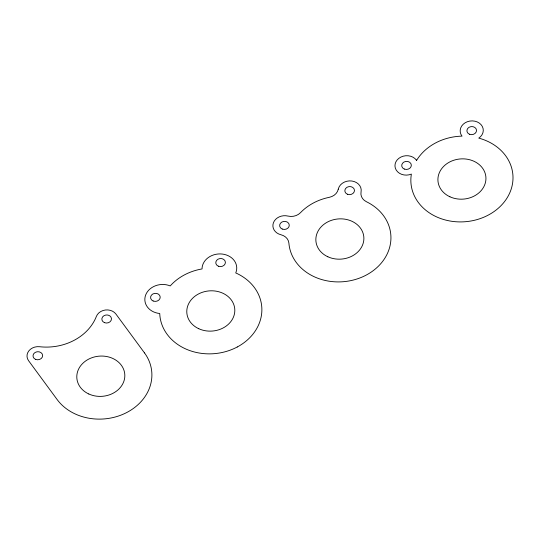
<?xml version="1.0" encoding="UTF-8"?>
<svg xmlns="http://www.w3.org/2000/svg" width="540" height="540" viewBox="0 0 540 540"><rect width="100%" height="100%" fill="white"/><g stroke="black" fill="none" stroke-linecap="round" stroke-linejoin="round"><path stroke-width="0.81" d="M338.263 189.216L338.256 189.25A11.576 9.7 -4.8 0 1 329.258 197.329A51.131 42.836 -4.8 0 0 300.469 212.699A11.576 9.7 -4.8 0 1 288.002 216.074A11.576 9.7 -4.8 0 0 273.449 222.696A11.576 9.7 -4.8 0 0 280.908 234.731A11.576 9.7 -4.8 0 1 288.893 243.128A51.131 42.836 -4.8 0 0 366.343 275.022A51.131 42.836 -4.8 0 0 366.437 201.731A11.576 9.7 -4.8 0 1 361.058 191.943A11.576 9.7 -4.8 0 0 351.871 181.015A11.576 9.7 -4.8 0 0 338.364 188.791L338.263 189.216M144.497 352.904L115.925 314.05A10.847 9.086 -4.8 0 0 105.435 309.994A10.847 9.086 -4.8 0 0 96.377 316.406A51.131 42.836 -4.8 0 1 39.582 346.721A10.847 9.086 -4.8 0 0 28.85 350.872A10.847 9.086 -4.8 0 0 28.566 360.686L57.132 399.539A51.131 42.836 -4.8 0 0 127.298 412.229A51.131 42.836 -4.8 0 0 144.497 352.904M416.421 160.144L416.408 160.13A11.576 9.7 -4.8 0 0 400.896 157.066A11.576 9.7 -4.8 0 0 396.212 170.066A11.576 9.7 -4.8 0 0 411.379 174.096A51.131 42.836 -4.8 0 0 451.352 221.231A51.131 42.836 -4.8 0 0 511.124 189.331A51.131 42.836 -4.8 0 0 478.777 138.119A11.576 9.7 -4.8 0 0 481.066 124.652A11.576 9.7 -4.8 0 0 465.163 122.769A11.576 9.7 -4.8 0 0 462.024 136.134A51.131 42.836 -4.8 0 0 416.596 160.387L416.421 160.144M198.767 328.718A24.043 20.142 -4.8 0 0 234.819 310.385A24.043 20.142 -4.8 0 0 198.808 293.794A24.043 20.142 -4.8 0 0 198.767 328.718M88.783 393.977A24.043 20.142 -4.8 0 0 124.835 375.644A24.043 20.142 -4.8 0 0 88.83 359.046A24.043 20.142 -4.8 0 0 88.783 393.977M237.276 346.977A51.131 42.836 -4.8 0 0 235.751 272.93A17.368 14.546 -4.8 0 0 222.311 254.056A17.368 14.546 -4.8 0 0 202.041 268.94A51.131 42.836 -4.8 0 0 170.228 285.923A17.368 14.546 -4.8 0 0 145.672 294.968A17.368 14.546 -4.8 0 0 159.739 313.504A51.131 42.836 -4.8 0 0 237.276 346.977M218.369 266.2A4.826 4.043 -4.8 0 0 225.403 262.251A4.826 4.043 -4.8 0 0 217.998 259.207A4.826 4.043 -4.8 0 0 218.369 266.2M153.171 301.003A4.826 4.043 -4.8 0 0 160.205 297.054A4.826 4.043 -4.8 0 0 152.8 294.01A4.826 4.043 -4.8 0 0 153.171 301.003M104.443 322.643A4.826 4.043 -4.8 0 0 111.476 318.695A4.826 4.043 -4.8 0 0 104.065 315.65A4.826 4.043 -4.8 0 0 104.443 322.643M35.606 359.383A4.826 4.043 -4.8 0 0 42.64 355.435A4.826 4.043 -4.8 0 0 35.235 352.397A4.826 4.043 -4.8 0 0 35.606 359.383M282.238 229.048A4.826 4.043 -4.8 0 0 289.271 225.099A4.826 4.043 -4.8 0 0 281.86 222.055A4.826 4.043 -4.8 0 0 282.238 229.048M347.436 194.245A4.826 4.043 -4.8 0 0 354.47 190.296A4.826 4.043 -4.8 0 0 347.058 187.252A4.826 4.043 -4.8 0 0 347.436 194.245M327.834 256.763A24.043 20.142 -4.8 0 0 363.886 238.437A24.043 20.142 -4.8 0 0 327.875 221.839A24.043 20.142 -4.8 0 0 327.834 256.763M404.305 169.054A4.826 4.043 -4.8 0 0 411.332 165.105A4.826 4.043 -4.8 0 0 403.927 162.061A4.826 4.043 -4.8 0 0 404.305 169.054M469.503 134.251A4.826 4.043 -4.8 0 0 476.53 130.302A4.826 4.043 -4.8 0 0 469.125 127.258A4.826 4.043 -4.8 0 0 469.503 134.251M449.894 196.769A24.043 20.142 -4.8 0 0 485.946 178.443A24.043 20.142 -4.8 0 0 449.935 161.845A24.043 20.142 -4.8 0 0 449.894 196.769"/></g></svg>
